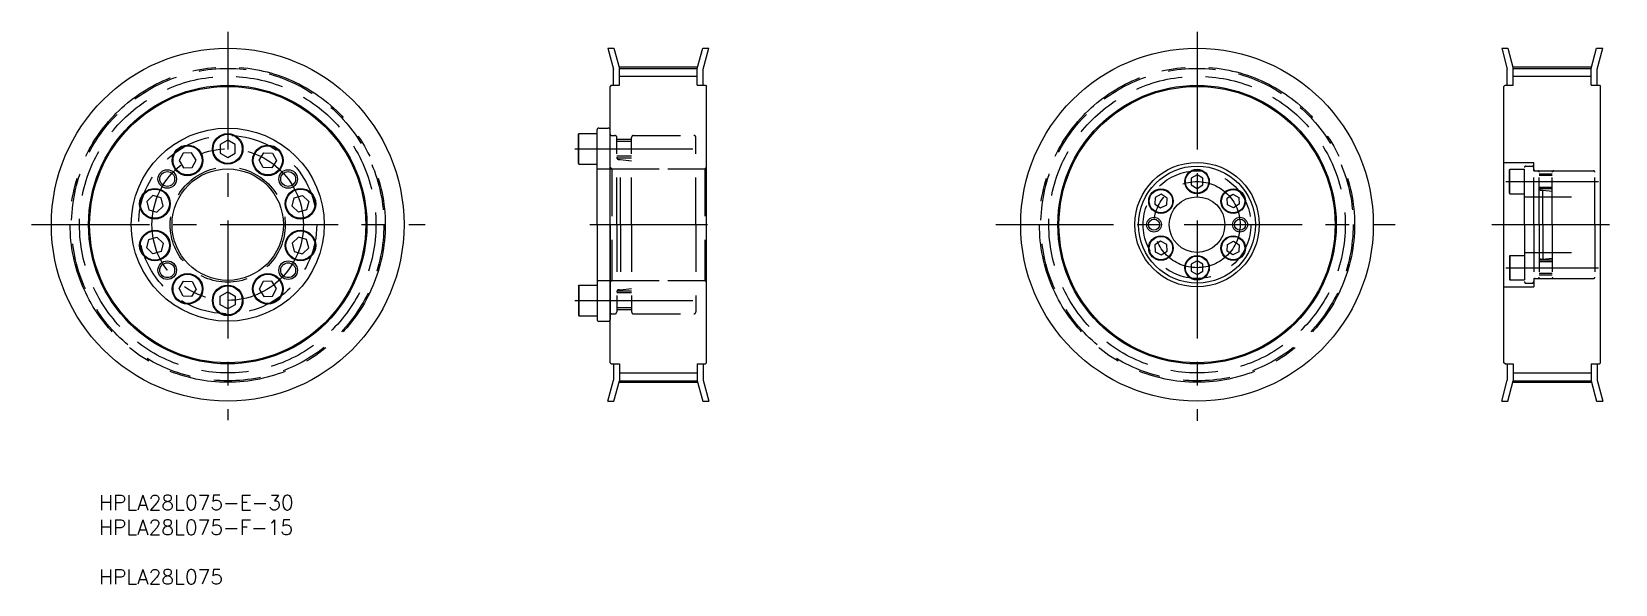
# Model space of a CAD drawing. Extents: x -3 to 424, y 5 to 154.
import ezdxf

# ---------------------------------------------------------------- set-up
doc = ezdxf.new("R2010")
doc.units = 0
doc.linetypes.add('CENTER', pattern=[50.8, 31.75, -6.35, 6.35, -6.35])
doc.linetypes.add('DASHED', pattern=[19.05, 12.7, -6.35])
doc.layers.get('0').update_dxf_attribs({"linetype": 'CONTINUOUS'})
doc.layers.add('CENTER', color=1, linetype='CENTER')
doc.styles.add('MISUMI', font='txt.shx')

# ---------------------------------------------------------------- blocks, each defined once
blk = doc.blocks.new('*U6')
at = {"color": 7, "linetype": 'CONTINUOUS', "style": 'MISUMI'}
for s, p in [('HPLA28L075-E-30', (15.05, 25.31)), ('HPLA28L075-F-15', (15.05, 18.65)), ('HPLA28L075', (15.05, 5.31))]:
    blk.add_text(s, height=4, dxfattribs=at).set_placement(p)

msp = doc.modelspace()

# ---------------------------------------------------------------- linework, layer by layer
at = {"color": 7, "linetype": 'CONTINUOUS'}
for p, q in [((152.14, 149.64), (153.8, 149.64)), ((152.14, 149.64), (153.66, 144)), ((153.8, 149.64), (155.26, 144.21)), ((176.26, 144.21), (177.71, 149.64)), ((177.71, 149.64), (179.37, 149.64)), ((177.86, 144), (179.37, 149.64)), ((392.98, 149.64), (394.63, 149.64)), ((392.98, 149.64), (394.49, 144)), ((394.63, 149.64), (396.09, 144.21)), ((417.09, 144.21), (418.55, 149.64)), ((418.55, 149.64), (420.2, 149.64)), ((418.69, 144), (420.2, 149.64)), ((153.66, 139.64), (153.66, 144)), ((155.26, 144.21), (176.26, 144.21)), ((155.26, 139.64), (155.26, 144.21)), ((176.26, 139.64), (176.26, 144.21)), ((177.86, 139.64), (177.86, 144)), ((394.49, 139.64), (394.49, 144)), ((396.09, 144.21), (417.09, 144.21)), ((396.09, 139.64), (396.09, 144.21)), ((417.09, 139.64), (417.09, 144.21)), ((418.69, 139.64), (418.69, 144)), ((153.06, 139.64), (152.76, 139.34)), ((152.76, 64.94), (152.76, 139.34)), ((153.06, 139.64), (155.26, 139.64)), ((176.26, 139.64), (178.46, 139.64)), ((178.46, 139.64), (178.76, 139.34)), ((178.76, 64.94), (178.76, 139.34)), ((393.89, 139.64), (393.59, 139.34)), ((393.59, 64.94), (393.59, 139.34)), ((393.89, 139.64), (396.09, 139.64)), ((417.09, 139.64), (419.29, 139.64)), ((419.29, 139.64), (419.59, 139.34)), ((419.59, 64.94), (419.59, 139.34)), ((149.76, 128.14), (152.26, 128.14)), ((49.73, 124.85), (47.73, 123.7)), ((51.73, 123.7), (49.73, 124.85)), ((144.26, 126.47), (144.37, 126.67)), ((144.26, 118.62), (144.26, 126.47)), ((144.37, 118.42), (144.37, 126.67)), ((144.37, 126.67), (149.26, 126.67)), ((149.26, 102.14), (149.26, 127.64)), ((149.26, 118.42), (149.26, 126.67)), ((149.26, 120.04), (149.26, 125.04)), ((152.76, 102.14), (152.76, 127.64)), ((37.69, 121.4), (36.61, 119.36)), ((40, 121.48), (37.69, 121.4)), ((41.23, 119.53), (40, 121.48)), ((40.14, 117.49), (41.23, 119.53)), ((47.73, 123.7), (47.73, 121.39)), ((47.73, 121.39), (49.73, 120.24)), ((49.73, 120.24), (51.73, 121.39)), ((51.73, 121.39), (51.73, 123.7)), ((58.23, 119.53), (59.45, 121.48)), ((59.31, 117.49), (58.23, 119.53)), ((59.45, 121.48), (61.76, 121.4)), ((61.76, 121.4), (62.85, 119.36)), ((36.61, 119.36), (37.83, 117.41)), ((37.83, 117.41), (40.14, 117.49)), ((61.62, 117.41), (59.31, 117.49)), ((62.85, 119.36), (61.62, 117.41)), ((144.26, 118.62), (144.37, 118.42)), ((144.37, 118.42), (149.26, 118.42)), ((310.89, 115.59), (309.29, 114.67)), ((312.49, 114.67), (310.89, 115.59)), ((149.26, 114.89), (149.26, 114.89)), ((309.29, 114.67), (309.29, 112.82)), ((309.29, 112.82), (310.89, 111.9)), ((310.89, 111.9), (312.49, 112.82)), ((311.69, 115.13), (311.69, 115.13)), ((312.09, 114.9), (312.09, 114.9)), ((312.49, 112.82), (312.49, 114.67)), ((29.56, 110.01), (27.9, 108.4)), ((27.9, 108.4), (28.46, 106.16)), ((31.78, 109.37), (29.56, 110.01)), ((30.68, 105.53), (32.34, 107.13)), ((32.34, 107.13), (31.78, 109.37)), ((67.12, 107.13), (67.68, 109.37)), ((68.78, 105.53), (67.12, 107.13)), ((67.68, 109.37), (69.9, 110.01)), ((69.9, 110.01), (71.56, 108.4)), ((71.56, 108.4), (71, 106.16)), ((149.26, 108.52), (149.26, 108.52)), ((299.62, 109.47), (299.52, 107.62)), ((299.52, 107.62), (301.07, 106.62)), ((301.26, 110.31), (299.62, 109.47)), ((301.07, 106.62), (302.72, 107.46)), ((302.81, 109.3), (301.26, 110.31)), ((302.72, 107.46), (302.81, 109.3)), ((318.98, 109.3), (320.53, 110.31)), ((319.07, 107.46), (318.98, 109.3)), ((320.72, 106.62), (319.07, 107.46)), ((320.53, 110.31), (322.17, 109.47)), ((322.27, 107.62), (320.72, 106.62)), ((322.17, 109.47), (322.27, 107.62)), ((28.46, 106.16), (30.68, 105.53)), ((71, 106.16), (68.78, 105.53)), ((28.46, 98.13), (30.68, 98.76)), ((30.68, 98.76), (32.34, 97.16)), ((68.78, 98.76), (67.12, 97.16)), ((71, 98.13), (68.78, 98.76)), ((149.26, 102.14), (149.26, 76.64)), ((152.76, 102.14), (152.76, 76.64)), ((27.9, 95.88), (28.46, 98.13)), ((29.56, 94.28), (27.9, 95.88)), ((31.78, 94.92), (29.56, 94.28)), ((32.34, 97.16), (31.78, 94.92)), ((67.12, 97.16), (67.68, 94.92)), ((67.68, 94.92), (69.9, 94.28)), ((69.9, 94.28), (71.56, 95.88)), ((71.56, 95.88), (71, 98.13)), ((301.07, 97.67), (299.52, 96.67)), ((299.52, 96.67), (299.62, 94.82)), ((299.62, 94.82), (301.26, 93.98)), ((302.72, 96.83), (301.07, 97.67)), ((301.26, 93.98), (302.81, 94.99)), ((302.81, 94.99), (302.72, 96.83)), ((318.98, 94.99), (319.07, 96.83)), ((320.53, 93.98), (318.98, 94.99)), ((319.07, 96.83), (320.72, 97.67)), ((322.17, 94.82), (320.53, 93.98)), ((320.72, 97.67), (322.27, 96.67)), ((322.27, 96.67), (322.17, 94.82)), ((310.89, 92.39), (309.29, 91.47)), ((309.29, 91.47), (309.29, 89.62)), ((309.29, 89.62), (310.89, 88.7)), ((312.49, 91.47), (310.89, 92.39)), ((310.89, 88.7), (312.49, 89.62)), ((312.49, 89.62), (312.49, 91.47)), ((36.61, 84.92), (37.83, 86.88)), ((37.83, 86.88), (40.14, 86.8)), ((40.14, 86.8), (41.23, 84.76)), ((59.31, 86.8), (58.23, 84.76)), ((61.62, 86.88), (59.31, 86.8)), ((62.85, 84.92), (61.62, 86.88)), ((144.26, 85.67), (144.37, 85.87)), ((144.26, 85.67), (144.26, 77.82)), ((144.37, 85.87), (144.37, 77.62)), ((144.37, 85.87), (149.26, 85.87)), ((149.26, 85.87), (149.26, 77.62)), ((37.69, 82.89), (36.61, 84.92)), ((40, 82.81), (37.69, 82.89)), ((41.23, 84.76), (40, 82.81)), ((47.73, 82.9), (49.73, 84.05)), ((47.73, 80.59), (47.73, 82.9)), ((49.73, 84.05), (51.73, 82.9)), ((51.73, 82.9), (51.73, 80.59)), ((58.23, 84.76), (59.45, 82.81)), ((59.45, 82.81), (61.76, 82.89)), ((61.76, 82.89), (62.85, 84.92)), ((149.26, 84.24), (149.26, 79.24)), ((49.73, 79.44), (47.73, 80.59)), ((51.73, 80.59), (49.73, 79.44)), ((144.26, 77.82), (144.37, 77.62)), ((144.37, 77.62), (149.26, 77.62)), ((149.76, 76.14), (152.26, 76.14)), ((153.06, 64.64), (152.76, 64.94)), ((153.06, 64.64), (155.26, 64.64)), ((153.66, 64.64), (153.66, 60.29)), ((155.26, 64.64), (155.26, 60.08)), ((176.26, 64.64), (176.26, 60.08)), ((176.26, 64.64), (178.46, 64.64)), ((177.86, 64.64), (177.86, 60.29)), ((178.46, 64.64), (178.76, 64.94)), ((393.89, 64.64), (393.59, 64.94)), ((393.89, 64.64), (396.09, 64.64)), ((394.49, 64.64), (394.49, 60.29)), ((396.09, 64.64), (396.09, 60.08)), ((417.09, 64.64), (417.09, 60.08)), ((417.09, 64.64), (419.29, 64.64)), ((418.69, 64.64), (418.69, 60.29)), ((419.29, 64.64), (419.59, 64.94)), ((152.14, 54.64), (153.66, 60.29)), ((153.8, 54.64), (155.26, 60.08)), ((155.26, 60.08), (176.26, 60.08)), ((176.26, 60.08), (177.71, 54.64)), ((177.86, 60.29), (179.37, 54.64)), ((392.98, 54.64), (394.49, 60.29)), ((394.63, 54.64), (396.09, 60.08)), ((396.09, 60.08), (417.09, 60.08)), ((417.09, 60.08), (418.55, 54.64)), ((418.69, 60.29), (420.2, 54.64)), ((152.14, 54.64), (153.8, 54.64)), ((177.71, 54.64), (179.37, 54.64)), ((392.98, 54.64), (394.63, 54.64)), ((418.55, 54.64), (420.2, 54.64))]:
    msp.add_line(p, q, dxfattribs=at)
at = {"color": 3, "linetype": 'CONTINUOUS'}
for p, q in [((155.26, 142.08), (176.26, 142.08)), ((396.09, 142.08), (417.09, 142.08)), ((155.26, 62.21), (176.26, 62.21)), ((396.09, 62.21), (417.09, 62.21))]:
    msp.add_line(p, q, dxfattribs=at)
at = {"color": 3, "linetype": 'DASHED'}
for p, q in [((153.17, 126.14), (154.06, 126.14)), ((154.56, 102.14), (154.56, 125.64)), ((158.56, 125.04), (154.56, 125.04)), ((158.56, 124.54), (154.56, 124.54)), ((158.56, 102.14), (158.56, 125.64)), ((159.06, 126.14), (175.36, 126.14)), ((175.86, 102.14), (175.86, 125.64)), ((158.56, 120.54), (154.56, 120.54)), ((158.56, 120.04), (154.56, 120.04)), ((155.16, 119.67), (155.56, 119.67)), ((155.56, 102.14), (155.56, 119.67)), ((155.56, 119.67), (158.56, 119.33)), ((149.26, 117.14), (175.86, 117.14)), ((152.76, 117.64), (153.26, 117.14)), ((153.26, 117.14), (153.26, 87.14)), ((153.26, 117.14), (178.26, 117.14)), ((178.76, 117.64), (178.26, 117.14)), ((178.26, 117.14), (178.26, 87.14)), ((393.59, 118.89), (401.59, 118.89)), ((395.09, 116.88), (395.18, 117.04)), ((395.09, 110.61), (395.09, 116.88)), ((395.18, 110.44), (395.18, 117.04)), ((395.18, 117.04), (399.09, 117.04)), ((399.09, 102.14), (399.09, 117.49)), ((399.09, 110.44), (399.09, 117.04)), ((399.09, 111.74), (399.09, 115.74)), ((399.49, 117.89), (401.19, 117.89)), ((401.59, 116.64), (401.59, 118.89)), ((401.59, 102.14), (401.59, 117.49)), ((401.59, 116.64), (419.59, 116.64)), ((402, 116.64), (402.69, 116.64)), ((403.09, 102.14), (403.09, 116.24)), ((406.59, 115.74), (403.09, 115.74)), ((406.59, 115.34), (403.09, 115.34)), ((406.59, 102.14), (406.59, 116.24)), ((406.99, 116.64), (417.69, 116.64)), ((418.09, 102.14), (418.09, 116.24)), ((406.59, 112.14), (403.09, 112.14)), ((406.59, 111.74), (403.11, 111.74)), ((403.5, 111.44), (404.09, 111.44)), ((404.09, 111.44), (406.59, 111.19)), ((404.09, 102.14), (404.09, 111.44)), ((395.09, 110.61), (395.18, 110.44)), ((395.18, 110.44), (399.09, 110.44)), ((399.09, 109.64), (418.09, 109.64)), ((154.56, 102.14), (154.56, 78.64)), ((155.56, 102.14), (155.56, 84.62)), ((158.56, 102.14), (158.56, 78.64)), ((175.86, 102.14), (175.86, 78.64)), ((399.09, 102.14), (399.09, 86.79)), ((401.59, 102.14), (401.59, 86.79)), ((403.09, 102.14), (403.09, 88.04)), ((404.09, 102.14), (404.09, 92.84)), ((406.59, 102.14), (406.59, 88.04)), ((418.09, 102.14), (418.09, 88.04)), ((399.09, 94.64), (418.09, 94.64)), ((395.09, 93.68), (395.18, 93.84)), ((395.09, 93.68), (395.09, 87.41)), ((395.18, 93.84), (399.09, 93.84)), ((395.18, 93.84), (395.18, 87.24)), ((399.09, 93.84), (399.09, 87.24)), ((399.09, 92.54), (399.09, 88.54)), ((406.59, 92.14), (403.09, 92.14)), ((406.59, 92.54), (403.11, 92.54)), ((403.5, 92.84), (404.09, 92.84)), ((404.09, 92.84), (406.59, 93.09)), ((149.26, 87.14), (175.86, 87.14)), ((152.76, 86.64), (153.26, 87.14)), ((153.26, 87.14), (178.26, 87.14)), ((178.76, 86.64), (178.26, 87.14)), ((393.59, 85.39), (401.59, 85.39)), ((395.09, 87.41), (395.18, 87.24)), ((395.18, 87.24), (399.09, 87.24)), ((399.49, 86.39), (401.19, 86.39)), ((401.59, 87.64), (401.59, 85.39)), ((401.59, 87.64), (419.59, 87.64)), ((402, 87.64), (402.69, 87.64)), ((406.59, 88.94), (403.09, 88.94)), ((406.59, 88.54), (403.09, 88.54)), ((406.99, 87.64), (417.69, 87.64)), ((158.56, 84.24), (154.56, 84.24)), ((158.56, 83.74), (154.56, 83.74)), ((155.16, 84.62), (155.56, 84.62)), ((155.56, 84.62), (158.56, 84.96)), ((153.17, 78.14), (154.06, 78.14)), ((158.56, 79.74), (154.56, 79.74)), ((158.56, 79.24), (154.56, 79.24)), ((159.06, 78.14), (175.36, 78.14))]:
    msp.add_line(p, q, dxfattribs=at)
at = {"color": 7, "linetype": 'CONTINUOUS'}
for centre, radius in [((49.73, 102.14), 47.5), ((310.89, 102.14), 47.5), ((49.73, 102.14), 37.5), ((49.73, 102.14), 37.2), ((310.89, 102.14), 37.5), ((310.89, 102.14), 37.2), ((49.73, 102.14), 26), ((49.73, 122.54), 4.12), ((49.73, 122.54), 3.92), ((38.92, 119.44), 4.12), ((38.92, 119.44), 3.92), ((60.54, 119.44), 4.12), ((60.54, 119.44), 3.92), ((33.44, 114.42), 2), ((49.73, 102.14), 15), ((66.02, 114.42), 2), ((310.89, 102.14), 16.75), ((310.89, 102.14), 15.75), ((310.89, 113.74), 3.3), ((310.89, 113.74), 3.14), ((30.12, 107.77), 4.12), ((30.12, 107.77), 3.92), ((69.34, 107.77), 4.12), ((69.34, 107.77), 3.92), ((301.17, 108.46), 3.3), ((301.17, 108.46), 3.14), ((320.62, 108.46), 3.3), ((320.62, 108.46), 3.14), ((310.89, 102.14), 7.5), ((299.29, 102.14), 2), ((299.29, 102.14), 1.5), ((322.49, 102.14), 2), ((322.49, 102.14), 1.5), ((30.12, 96.52), 4.12), ((30.12, 96.52), 3.92), ((69.34, 96.52), 4.12), ((69.34, 96.52), 3.92), ((301.17, 95.83), 3.3), ((301.17, 95.83), 3.14), ((320.62, 95.83), 3.3), ((320.62, 95.83), 3.14), ((33.44, 89.87), 2), ((66.02, 89.87), 2), ((310.89, 90.54), 3.3), ((310.89, 90.54), 3.14), ((38.92, 84.84), 4.12), ((38.92, 84.84), 3.92), ((49.73, 81.74), 4.12), ((49.73, 81.74), 3.92), ((60.54, 84.84), 4.12), ((60.54, 84.84), 3.92)]:
    msp.add_circle(centre, radius, dxfattribs=at)
at = {"color": 3, "linetype": 'DASHED'}
for centre, radius in [((49.73, 102.14), 42.06), ((49.73, 102.14), 39.93), ((310.89, 102.14), 42.06), ((310.89, 102.14), 39.93), ((49.73, 102.14), 24), ((49.73, 102.14), 15.5), ((310.89, 102.14), 14.5)]:
    msp.add_circle(centre, radius, dxfattribs=at)
at = {"color": 3}
for centre in [(33.44, 114.42), (66.02, 114.42), (33.44, 89.87), (66.02, 89.87)]:
    msp.add_circle(centre, 2.5, dxfattribs=at)
at = {"color": 7, "linetype": 'CONTINUOUS'}
for centre, start, end in [((149.76, 127.64), 90, 180.0009), ((152.26, 127.64), 0, 90), ((149.76, 76.64), 179.9991, 270), ((152.26, 76.64), 270, 0)]:
    msp.add_arc(centre, 0.5, start, end, dxfattribs=at)
at = {"color": 3, "linetype": 'DASHED'}
for centre, radius, start, end in [((153.17, 126.55), 0.41, 180, 270), ((154.06, 125.64), 0.5, 0, 90), ((159.06, 125.64), 0.5, 90, 180), ((175.36, 125.64), 0.5, 0, 90), ((155.16, 120.27), 0.6, 180, 270), ((399.49, 117.49), 0.4, 90, 180), ((401.19, 117.49), 0.4, 0, 90), ((402, 117.05), 0.41, 180, 270), ((402.69, 116.24), 0.4, 0, 90), ((406.99, 116.24), 0.4, 90, 180), ((417.69, 116.24), 0.4, 0, 90), ((403.5, 111.85), 0.41, 180, 270), ((403.5, 92.43), 0.41, 90, 180), ((399.49, 86.79), 0.4, 180, 270), ((401.19, 86.79), 0.4, 270, 0), ((402, 87.23), 0.41, 90, 180), ((402.69, 88.04), 0.4, 270, 0), ((406.99, 88.04), 0.4, 180, 270), ((417.69, 88.04), 0.4, 270, 0), ((155.16, 84.02), 0.6, 90, 180), ((153.17, 77.73), 0.41, 90, 180), ((154.06, 78.64), 0.5, 270, 0), ((159.06, 78.64), 0.5, 180, 270), ((175.36, 78.64), 0.5, 270, 0)]:
    msp.add_arc(centre, radius, start, end, dxfattribs=at)
at = {"layer": 'CENTER', "color": 1, "linetype": 'CENTER'}
for p, q in [((49.73, 154.08), (49.73, 49.51)), ((310.89, 154.08), (310.89, 49.35)), ((155.16, 144.59), (176.36, 144.59)), ((395.99, 144.59), (417.19, 144.59)), ((143.26, 122.54), (176.86, 122.54)), ((394.09, 113.74), (419.09, 113.74)), ((-3.09, 102.14), (102.93, 102.14)), ((147.26, 102.14), (182.91, 102.14)), ((256.64, 102.14), (364.28, 102.14)), ((390.3, 102.14), (423.59, 102.14)), ((394.09, 90.54), (419.09, 90.54)), ((143.26, 81.74), (176.86, 81.74)), ((155.16, 59.7), (176.36, 59.7)), ((395.99, 59.7), (417.19, 59.7))]:
    msp.add_line(p, q, dxfattribs=at)
for centre, radius in [((49.73, 102.14), 42.44), ((310.89, 102.14), 42.44), ((49.73, 102.14), 20.4), ((310.89, 102.14), 11.6)]:
    msp.add_circle(centre, radius, dxfattribs=at)

# ---------------------------------------------------------------- block references
at = {"color": 7, "linetype": 'CONTINUOUS'}
msp.add_blockref('*U6', (0, 0), dxfattribs=at)

doc.saveas('drawing.dxf')
